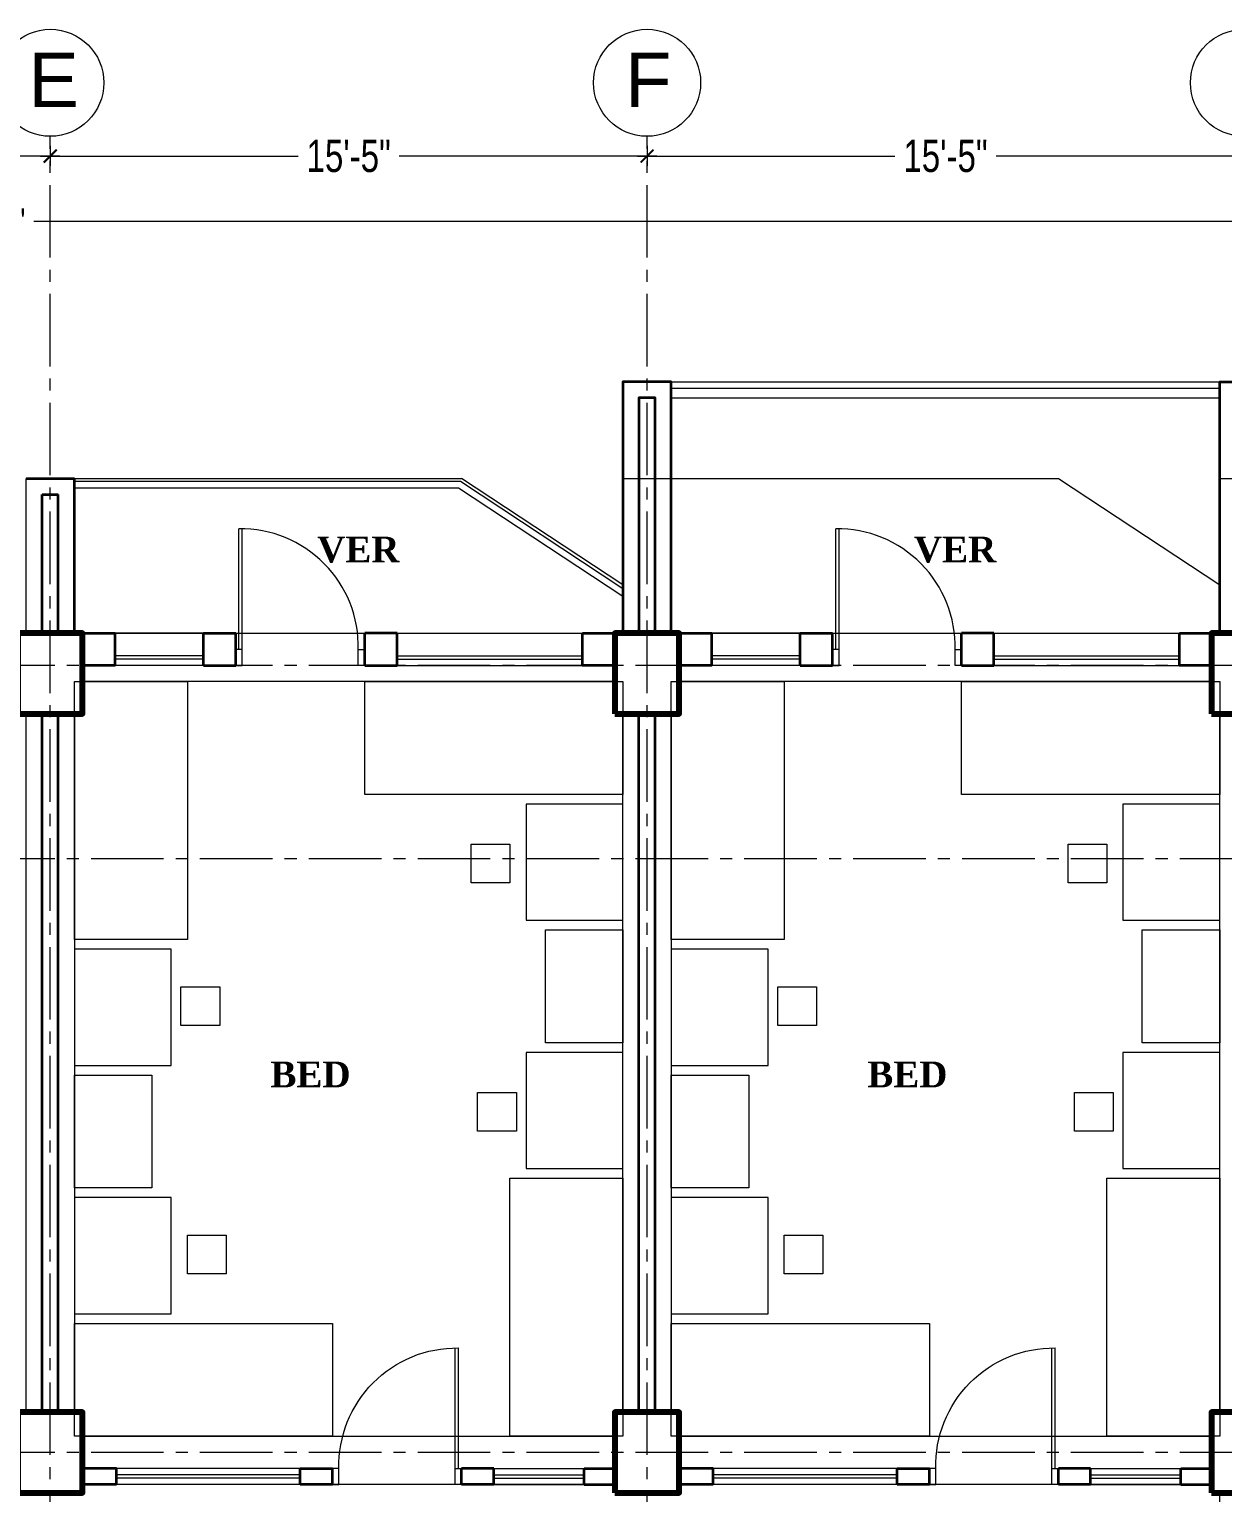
# Model space of a CAD drawing. Header units: feet. Extents: x 25261344 to 25389498, y 30010528 to 30074588.
# Drawn here: x 25370874.3 to 25371244.2, y 30072579.2 to 30073033 of the extents above; entities that cross this region are included whole.
import ezdxf

# ---------------------------------------------------------------- set-up
doc = ezdxf.new("R2010")
doc.units = ezdxf.units.FT
doc.header["$LTSCALE"] = 30
doc.header["$MEASUREMENT"] = 0
doc.header["$PDMODE"] = 32
doc.header["$PDSIZE"] = 15
doc.linetypes.add('CENTER2', pattern=[1.125, 0.75, -0.125, 0.125, -0.125])
doc.linetypes.add('DASHED', pattern=[0.75, 0.5, -0.25])
doc.layers.get('0').update_dxf_attribs({"lineweight": 5})
for name, color, linetype, lineweight in [('Column', 1, 'Continuous', 80), ('Dim-1', 7, 'Continuous', 9), ('Door', 32, 'Continuous', 5), ('Furnitures', 251, 'Continuous', 9), ('GRADE BEAM', 2, 'Continuous', 20), ('grid text', 252, 'CENTER2', 9), ('line 2', 7, 'Continuous', 13), ('rail', 224, 'Continuous', 9), ('TEXT', 7, 'Continuous', 18), ('WALL', 7, 'Continuous', 35), ('WIN', 142, 'Continuous', 20)]:
    doc.layers.add(name, color=color, linetype=linetype, lineweight=lineweight)
doc.styles.add('RomanS', font='swissl.ttf')
doc.styles.get("Standard").update_dxf_attribs({"font": 'timesbd.ttf'})
doc.styles.add('SWIS_LT', font='swisscl.ttf')
doc.dimstyles.new('dim-02', dxfattribs={"dimtxt": 8, "dimasz": 3, "dimexe": 3, "dimexo": 3, "dimgap": 2, "dimtad": 0, "dimdec": 0, "dimzin": 0, "dimdsep": 46, "dimlunit": 4, "dimtxsty": 'SWIS_LT', "dimblk": 'ARCHTICK', "dimcen": 2, "dimdle": 3, "dimclrd": 256, "dimclre": 256, "dimclrt": 256, "dimadec": 0, "dimazin": 0, "dimtfac": 1, "dimtdec": 0, "dimtix": 1, "dimtmove": 0, "dimatfit": 3, "dimfxl": 0, "dimfrac": 2, "dimtolj": 1, "dimtzin": 1, "dimlwd": -1, "dimarcsym": 0})

# ---------------------------------------------------------------- blocks, each defined once
blk = doc.blocks.new('FG')
at = {"layer": 'Door'}
for p, q in [((-2, -5), (-2, -42.39)), ((-1, -5), (-1, -42.39))]:
    blk.add_line(p, q, dxfattribs=at)
for points in [[(-40, 0), (-38, 0), (-38, -5), (-40, -5)], [(0, 0), (-2, 0), (-2, -5), (0, -5)]]:
    blk.add_lwpolyline(points, dxfattribs=at)
blk.add_arc((-1.44, -5.83), 36.57, 178.7054, 270.6905, dxfattribs=at)
blk = doc.blocks.new('_ArchTick')
at = {"color": 0, "linetype": 'ByBlock', "const_width": 0.15}
blk.add_lwpolyline([(-0.5, -0.5), (0.5, 0.5)], dxfattribs=at)
blk = doc.blocks.new('*D120')
for p, q in [((25360158.96, 30072993.65), (25360238.77, 30072993.65)), ((25360349.96, 30072993.65), (25360270.14, 30072993.65))]:
    blk.add_line(p, q)
at = {"lineweight": -2}
for p, q in [((25360161.96, 30072996.78), (25360161.96, 30072990.65)), ((25360346.96, 30072996.78), (25360346.96, 30072990.65))]:
    blk.add_line(p, q, dxfattribs=at)
at = {"layer": 'Defpoints', "color": 0}
for p in [(25360161.96, 30072999.78), (25360346.96, 30072999.78), (25360346.96, 30072993.65)]:
    blk.add_point(p, dxfattribs=at)
at = {"xscale": 4, "yscale": 4, "zscale": 4, "rotation": 180}
blk.add_blockref('_ArchTick', (25360161.96, 30072993.65), dxfattribs=at)
at = {"xscale": 4, "yscale": 4, "zscale": 4}
blk.add_blockref('_ArchTick', (25360346.96, 30072993.65), dxfattribs=at)
at = {"insert": (25360254.46, 30072993.65), "char_height": 10, "attachment_point": 5, "style": 'SWIS_LT'}
blk.add_mtext('\\A1;15\'-5"', dxfattribs=at)
blk = doc.blocks.new('*D125')
for p, q in [((25360343.96, 30072993.65), (25360423.77, 30072993.65)), ((25360534.96, 30072993.65), (25360455.14, 30072993.65))]:
    blk.add_line(p, q)
at = {"lineweight": -2}
for p, q in [((25360346.96, 30072996.78), (25360346.96, 30072990.65)), ((25360531.96, 30072996.78), (25360531.96, 30072990.65))]:
    blk.add_line(p, q, dxfattribs=at)
at = {"layer": 'Defpoints', "color": 0}
for p in [(25360346.96, 30072999.78), (25360531.96, 30072999.78), (25360531.96, 30072993.65)]:
    blk.add_point(p, dxfattribs=at)
at = {"xscale": 4, "yscale": 4, "zscale": 4, "rotation": 180}
blk.add_blockref('_ArchTick', (25360346.96, 30072993.65), dxfattribs=at)
at = {"xscale": 4, "yscale": 4, "zscale": 4}
blk.add_blockref('_ArchTick', (25360531.96, 30072993.65), dxfattribs=at)
at = {"insert": (25360439.46, 30072993.65), "char_height": 10, "attachment_point": 5, "style": 'SWIS_LT'}
blk.add_mtext('\\A1;15\'-5"', dxfattribs=at)
blk = doc.blocks.new('*D126')
for p, q in [((25360528.96, 30072993.65), (25360608.77, 30072993.65)), ((25360719.96, 30072993.65), (25360640.14, 30072993.65))]:
    blk.add_line(p, q)
at = {"lineweight": -2}
for p, q in [((25360531.96, 30072996.78), (25360531.96, 30072990.65)), ((25360716.96, 30072996.78), (25360716.96, 30072990.65))]:
    blk.add_line(p, q, dxfattribs=at)
at = {"layer": 'Defpoints', "color": 0}
for p in [(25360531.96, 30072999.78), (25360716.96, 30072999.78), (25360716.96, 30072993.65)]:
    blk.add_point(p, dxfattribs=at)
at = {"xscale": 4, "yscale": 4, "zscale": 4, "rotation": 180}
blk.add_blockref('_ArchTick', (25360531.96, 30072993.65), dxfattribs=at)
at = {"xscale": 4, "yscale": 4, "zscale": 4}
blk.add_blockref('_ArchTick', (25360716.96, 30072993.65), dxfattribs=at)
at = {"insert": (25360624.46, 30072993.65), "char_height": 10, "attachment_point": 5, "style": 'SWIS_LT'}
blk.add_mtext('\\A1;15\'-5"', dxfattribs=at)
blk = doc.blocks.new('*D164')
at = {"layer": 'Defpoints', "color": 0}
for p in [(25371587.26, 30072973.4), (25370133.26, 30072893.7), (25371587.26, 30072785.7)]:
    blk.add_point(p, dxfattribs=at)
at = {"layer": 'Dim-1', "lineweight": -2}
for p, q in [((25370133.26, 30072963.4), (25370133.26, 30072976.4)), ((25371587.26, 30072963.4), (25371587.26, 30072976.4))]:
    blk.add_line(p, q, dxfattribs=at)
at = {"layer": 'Dim-1'}
for p, q in [((25370130.26, 30072973.4), (25370844.81, 30072973.4)), ((25371590.26, 30072973.4), (25370875.71, 30072973.4))]:
    blk.add_line(p, q, dxfattribs=at)
at = {"layer": 'Dim-1', "xscale": 3, "yscale": 3, "zscale": 3, "rotation": 180}
blk.add_blockref('_ArchTick', (25370133.26, 30072973.4), dxfattribs=at)
at = {"layer": 'Dim-1', "xscale": 3, "yscale": 3, "zscale": 3}
blk.add_blockref('_ArchTick', (25371587.26, 30072973.4), dxfattribs=at)
at = {"layer": 'Dim-1', "insert": (25370860.26, 30072973.4), "char_height": 8, "attachment_point": 5, "style": 'SWIS_LT'}
blk.add_mtext('\\A1;121\'-2"', dxfattribs=at)
blk = doc.blocks.new('T B')
at = {"layer": 'GRADE BEAM'}
for points in [[(25352993.54, 30069446.57), (25353008.54, 30069446.57), (25353008.54, 30069398.57), (25352993.54, 30069398.57)], [(25353178.54, 30069446.57), (25353193.54, 30069446.57), (25353193.54, 30069398.57), (25353178.54, 30069398.57)], [(25353363.54, 30069446.57), (25353378.54, 30069446.57), (25353378.54, 30069398.57), (25353363.54, 30069398.57)], [(25353176.04, 30069398.57), (25353176.04, 30069383.57), (25353011.04, 30069383.57), (25353011.04, 30069398.57)], [(25353361.04, 30069398.57), (25353361.04, 30069383.57), (25353196.04, 30069383.57), (25353196.04, 30069398.57)], [(25352993.54, 30069373.57), (25353008.54, 30069373.57), (25353008.54, 30069157.07), (25352993.54, 30069157.07)], [(25353178.54, 30069373.57), (25353193.54, 30069373.57), (25353193.54, 30069157.07), (25353178.54, 30069157.07)], [(25353363.54, 30069373.57), (25353378.54, 30069373.57), (25353378.54, 30069157.07), (25353363.54, 30069157.07)], [(25353176.04, 30069149.57), (25353176.04, 30069134.57), (25353011.04, 30069134.57), (25353011.04, 30069149.57)], [(25353361.04, 30069149.57), (25353361.04, 30069134.57), (25353196.04, 30069134.57), (25353196.04, 30069149.57)], [(25353363.57, 30069132.07), (25353378.57, 30069132.07), (25353378.54, 30069041.07), (25353363.54, 30069041.07)]]:
    blk.add_lwpolyline(points, close=True, dxfattribs=at)
blk = doc.blocks.new('COL2')
at = {"layer": 'Column'}
for points in [[(717.5, -25), (737.5, -25), (737.5, 0), (717.5, 0)], [(902.5, -25), (922.5, -25), (922.5, 0), (902.5, 0)], [(1087.5, -25), (1107.5, -25), (1107.5, 0), (1087.5, 0)], [(717.5, -266.5), (737.5, -266.5), (737.5, -241.5), (717.5, -241.5)], [(902.5, -266.5), (922.5, -266.5), (922.5, -241.5), (902.5, -241.5)], [(1087.5, -266.5), (1107.5, -266.5), (1107.5, -241.5), (1087.5, -241.5)]]:
    blk.add_lwpolyline(points, close=True, dxfattribs=at)
at = {"layer": 'GRADE BEAM'}
blk.add_blockref('T B', (-25352273.54, -30069398.57), dxfattribs=at)
blk = doc.blocks.new('DGFGSDFG')
at = {"layer": 'grid text'}
for p, q in [((25360346.96, 30072118.41), (25360346.96, 30072999.78)), ((25360531.96, 30072118.41), (25360531.96, 30072999.78)), ((25361090.85, 30072835.7), (25359529.41, 30072835.7)), ((25361090.85, 30072775.7), (25359529.41, 30072775.7)), ((25361090.85, 30072591.7), (25359529.41, 30072591.7))]:
    blk.add_line(p, q, dxfattribs=at)
at = {"layer": 'grid text', "linetype": 'Continuous'}
for centre in [(25360346.96, 30073016.37), (25360531.96, 30073016.37), (25360716.96, 30073016.37)]:
    blk.add_circle(centre, 16.59, dxfattribs=at)
at = {"layer": 'grid text', "char_height": 16.842, "attachment_point": 1, "style": 'RomanS'}
for s, insert in [('{\\C256;E}', (25360340.15, 30073025.74)), ('{\\C256;F}', (25360525.15, 30073025.74))]:
    blk.add_mtext_dynamic_manual_height_columns(s, width=25.401, gutter_width=84.21, heights=[32.6], dxfattribs=dict(at, insert=insert))
for base, p1, p2, picture, middle in [((25360346.96, 30072993.65), (25360161.96, 30072999.78), (25360346.96, 30072999.78), '*D120', (25360254.46, 30072993.65)), ((25360531.96, 30072993.65), (25360346.96, 30072999.78), (25360531.96, 30072999.78), '*D125', (25360439.46, 30072993.65)), ((25360716.96, 30072993.65), (25360531.96, 30072999.78), (25360716.96, 30072999.78), '*D126', (25360624.46, 30072993.65))]:
    dim = blk.add_linear_dim(base=base, p1=p1, p2=p2, dimstyle='dim-02', override={"dimtxt": 10, "dimtmove": 1, "dimfxl": 10})
    dim.commit()
    dim.dimension.update_dxf_attribs({"geometry": picture, "text_midpoint": middle})

msp = doc.modelspace()

# ---------------------------------------------------------------- linework, layer by layer
msp.add_line((25371073.26, 30072923.7), (25371243.26, 30072923.7))
at = {"layer": 'Furnitures'}
for points in [[(25370888.26, 30072750.7), (25370888.26, 30072830.7), (25370923.26, 30072830.7), (25370923.26, 30072750.7)], [(25370978.26, 30072830.7), (25371058.26, 30072830.7), (25371058.26, 30072795.7), (25370978.26, 30072795.7)], [(25371073.26, 30072750.7), (25371073.26, 30072830.7), (25371108.26, 30072830.7), (25371108.26, 30072750.7)], [(25371163.26, 30072830.7), (25371243.26, 30072830.7), (25371243.26, 30072795.7), (25371163.26, 30072795.7)], [(25371058.26, 30072792.7), (25371028.26, 30072792.7), (25371028.26, 30072756.7), (25371058.26, 30072756.7)], [(25371243.26, 30072792.7), (25371213.26, 30072792.7), (25371213.26, 30072756.7), (25371243.26, 30072756.7)], [(25371011.25, 30072780.31), (25371023.25, 30072780.31), (25371023.25, 30072768.31), (25371011.25, 30072768.31)], [(25371196.25, 30072780.31), (25371208.25, 30072780.31), (25371208.25, 30072768.31), (25371196.25, 30072768.31)], [(25371058.26, 30072718.7), (25371034.26, 30072718.7), (25371034.26, 30072753.7), (25371058.26, 30072753.7)], [(25371243.26, 30072718.7), (25371219.26, 30072718.7), (25371219.26, 30072753.7), (25371243.26, 30072753.7)], [(25370888.26, 30072711.7), (25370918.26, 30072711.7), (25370918.26, 30072747.7), (25370888.26, 30072747.7)], [(25371073.26, 30072711.7), (25371103.26, 30072711.7), (25371103.26, 30072747.7), (25371073.26, 30072747.7)], [(25370933.28, 30072724.08), (25370921.28, 30072724.08), (25370921.28, 30072736.08), (25370933.28, 30072736.08)], [(25371118.28, 30072724.08), (25371106.28, 30072724.08), (25371106.28, 30072736.08), (25371118.28, 30072736.08)], [(25371058.26, 30072715.7), (25371028.26, 30072715.7), (25371028.26, 30072679.7), (25371058.26, 30072679.7)], [(25371243.26, 30072715.7), (25371213.26, 30072715.7), (25371213.26, 30072679.7), (25371243.26, 30072679.7)], [(25370888.26, 30072708.7), (25370912.26, 30072708.7), (25370912.26, 30072673.7), (25370888.26, 30072673.7)], [(25370888.26, 30072708.7), (25370912.26, 30072708.7), (25370912.26, 30072673.7), (25370888.26, 30072673.7)], [(25371073.26, 30072708.7), (25371097.26, 30072708.7), (25371097.26, 30072673.7), (25371073.26, 30072673.7)], [(25371013.24, 30072703.31), (25371025.24, 30072703.31), (25371025.24, 30072691.31), (25371013.24, 30072691.31)], [(25371198.24, 30072703.31), (25371210.24, 30072703.31), (25371210.24, 30072691.31), (25371198.24, 30072691.31)], [(25371058.26, 30072676.7), (25371058.26, 30072596.7), (25371023.26, 30072596.7), (25371023.26, 30072676.7)], [(25371243.26, 30072676.7), (25371243.26, 30072596.7), (25371208.26, 30072596.7), (25371208.26, 30072676.7)], [(25370888.26, 30072634.7), (25370918.26, 30072634.7), (25370918.26, 30072670.7), (25370888.26, 30072670.7)], [(25371073.26, 30072634.7), (25371103.26, 30072634.7), (25371103.26, 30072670.7), (25371073.26, 30072670.7)], [(25370935.28, 30072647.08), (25370923.28, 30072647.08), (25370923.28, 30072659.08), (25370935.28, 30072659.08)], [(25371120.28, 30072647.08), (25371108.28, 30072647.08), (25371108.28, 30072659.08), (25371120.28, 30072659.08)], [(25370968.26, 30072596.7), (25370888.26, 30072596.7), (25370888.26, 30072631.7), (25370968.26, 30072631.7)], [(25371153.26, 30072596.7), (25371073.26, 30072596.7), (25371073.26, 30072631.7), (25371153.26, 30072631.7)]]:
    msp.add_lwpolyline(points, close=True, dxfattribs=at)
at = {"layer": 'line 2'}
for p in [(25370888.26, 30072893.7), (25371058.26, 30072860.7)]:
    msp.add_line(p, (25371008.26, 30072893.7), dxfattribs=at)
at = {"layer": 'line 2', "linetype": 'DASHED', "ltscale": 20}
msp.add_lwpolyline([(25371073.26, 30072893.7), (25371193.26, 30072893.7), (25371243.26, 30072860.7)], dxfattribs=at)
at = {"layer": 'rail'}
for p, q in [((25371073.26, 30072921.7), (25371243.26, 30072921.7)), ((25371073.26, 30072918.7), (25371243.26, 30072918.7)), ((25371007.96, 30072892.7), (25370888.26, 30072892.7)), ((25371007.36, 30072890.7), (25370888.26, 30072890.7)), ((25371058.26, 30072857.1), (25371007.36, 30072890.7)), ((25371058.26, 30072859.5), (25371007.96, 30072892.7))]:
    msp.add_line(p, q, dxfattribs=at)
at = {"layer": 'WALL', "ltscale": 10}
for p, q in [((25370873.26, 30072893.7), (25370888.26, 30072893.7)), ((25370888.26, 30072845.7), (25370888.26, 30072893.7)), ((25370878.26, 30072845.7), (25370878.26, 30072888.7)), ((25370878.26, 30072888.7), (25370883.26, 30072888.7)), ((25370883.26, 30072845.7), (25370883.26, 30072888.7)), ((25370928.26, 30072845.7), (25370938.26, 30072845.7)), ((25370978.26, 30072835.7), (25370978.26, 30072845.7)), ((25370988.26, 30072845.7), (25370978.26, 30072845.7)), ((25370988.26, 30072835.7), (25370988.26, 30072845.7)), ((25371113.26, 30072845.7), (25371123.26, 30072845.7)), ((25371163.26, 30072835.7), (25371163.26, 30072845.7)), ((25371173.26, 30072845.7), (25371163.26, 30072845.7)), ((25371173.26, 30072835.7), (25371173.26, 30072845.7)), ((25370928.26, 30072835.7), (25370938.26, 30072835.7)), ((25370978.26, 30072835.7), (25370988.26, 30072835.7)), ((25371113.26, 30072835.7), (25371123.26, 30072835.7)), ((25371163.26, 30072835.7), (25371173.26, 30072835.7)), ((25370878.26, 30072604.2), (25370878.26, 30072820.7)), ((25370883.26, 30072604.2), (25370883.26, 30072820.7)), ((25371063.26, 30072604.2), (25371063.26, 30072820.7)), ((25371068.26, 30072604.2), (25371068.26, 30072820.7)), ((25370901.26, 30072586.7), (25370890.76, 30072586.7)), ((25370901.26, 30072581.7), (25370901.26, 30072586.7)), ((25370958.26, 30072581.7), (25370958.26, 30072586.7)), ((25370958.26, 30072586.7), (25370968.26, 30072586.7)), ((25370968.26, 30072581.7), (25370968.26, 30072586.7)), ((25371018.26, 30072586.7), (25371008.26, 30072586.7)), ((25371046.26, 30072586.7), (25371055.76, 30072586.7)), ((25371086.26, 30072586.7), (25371075.76, 30072586.7)), ((25371086.26, 30072581.7), (25371086.26, 30072586.7)), ((25371143.26, 30072581.7), (25371143.26, 30072586.7)), ((25371143.26, 30072586.7), (25371153.26, 30072586.7)), ((25371153.26, 30072581.7), (25371153.26, 30072586.7)), ((25371203.26, 30072586.7), (25371193.26, 30072586.7)), ((25371231.26, 30072586.7), (25371240.76, 30072586.7)), ((25370901.26, 30072581.7), (25370890.76, 30072581.7)), ((25370968.26, 30072581.7), (25370958.26, 30072581.7)), ((25371018.26, 30072581.7), (25371008.26, 30072581.7)), ((25371046.26, 30072581.7), (25371055.76, 30072581.7)), ((25371086.26, 30072581.7), (25371075.76, 30072581.7)), ((25371153.26, 30072581.7), (25371143.26, 30072581.7)), ((25371203.26, 30072581.7), (25371193.26, 30072581.7)), ((25371231.26, 30072581.7), (25371240.76, 30072581.7))]:
    msp.add_line(p, q, dxfattribs=at)
for points in [[(25371073.26, 30072845.7), (25371073.26, 30072923.7), (25371058.26, 30072923.7), (25371058.26, 30072845.7)], [(25371243.26, 30072845.7), (25371243.26, 30072923.7), (25371258.26, 30072923.7), (25371258.26, 30072845.7)], [(25371068.26, 30072845.7), (25371068.26, 30072918.7), (25371063.26, 30072918.7), (25371063.26, 30072845.7)], [(25370928.26, 30072835.7), (25370928.26, 30072845.7)], [(25370938.26, 30072835.7), (25370938.26, 30072845.7)], [(25371113.26, 30072835.7), (25371113.26, 30072845.7)], [(25371123.26, 30072835.7), (25371123.26, 30072845.7)], [(25371008.26, 30072581.7), (25371008.26, 30072586.7)], [(25371018.26, 30072581.7), (25371018.26, 30072586.7)], [(25371046.26, 30072581.7), (25371046.26, 30072586.7)], [(25371193.26, 30072581.7), (25371193.26, 30072586.7)], [(25371203.26, 30072581.7), (25371203.26, 30072586.7)], [(25371231.26, 30072581.7), (25371231.26, 30072586.7)]]:
    msp.add_lwpolyline(points, dxfattribs=at)
for points in [[(25370890.76, 30072845.7), (25370900.76, 30072845.7), (25370900.76, 30072835.7), (25370890.76, 30072835.7)], [(25371045.76, 30072845.7), (25371055.76, 30072845.7), (25371055.76, 30072835.7), (25371045.76, 30072835.7)], [(25371075.76, 30072845.7), (25371085.76, 30072845.7), (25371085.76, 30072835.7), (25371075.76, 30072835.7)], [(25371230.76, 30072845.7), (25371240.76, 30072845.7), (25371240.76, 30072835.7), (25371230.76, 30072835.7)]]:
    msp.add_lwpolyline(points, close=True, dxfattribs=at)
at = {"layer": 'WIN'}
for p, q in [((25370928.26, 30072845.7), (25370898.26, 30072845.7)), ((25370988.26, 30072845.7), (25371048.26, 30072845.7)), ((25371113.26, 30072845.7), (25371083.26, 30072845.7)), ((25371173.26, 30072845.7), (25371233.26, 30072845.7)), ((25370928.26, 30072838.7), (25370900.76, 30072838.7)), ((25370988.26, 30072838.7), (25371045.76, 30072838.7)), ((25371113.26, 30072838.7), (25371085.76, 30072838.7)), ((25371173.26, 30072838.7), (25371230.76, 30072838.7)), ((25370928.26, 30072835.7), (25370898.26, 30072835.7)), ((25370928.26, 30072837.7), (25370900.76, 30072837.7)), ((25370988.26, 30072837.7), (25371045.76, 30072837.7)), ((25370988.26, 30072835.7), (25371048.26, 30072835.7)), ((25371113.26, 30072835.7), (25371083.26, 30072835.7)), ((25371113.26, 30072837.7), (25371085.76, 30072837.7)), ((25371173.26, 30072837.7), (25371230.76, 30072837.7)), ((25371173.26, 30072835.7), (25371233.26, 30072835.7)), ((25370958.26, 30072586.7), (25370901.26, 30072586.7)), ((25370958.26, 30072584.7), (25370901.26, 30072584.7)), ((25371018.26, 30072586.7), (25371046.26, 30072586.7)), ((25371018.26, 30072584.7), (25371046.26, 30072584.7)), ((25371143.26, 30072586.7), (25371086.26, 30072586.7)), ((25371143.26, 30072584.7), (25371086.26, 30072584.7)), ((25371203.26, 30072586.7), (25371231.26, 30072586.7)), ((25371203.26, 30072584.7), (25371231.26, 30072584.7)), ((25370958.26, 30072583.7), (25370901.26, 30072583.7)), ((25370958.26, 30072581.7), (25370901.26, 30072581.7)), ((25371018.26, 30072583.7), (25371046.26, 30072583.7)), ((25371018.26, 30072581.7), (25371046.26, 30072581.7)), ((25371143.26, 30072583.7), (25371086.26, 30072583.7)), ((25371143.26, 30072581.7), (25371086.26, 30072581.7)), ((25371203.26, 30072583.7), (25371231.26, 30072583.7)), ((25371203.26, 30072581.7), (25371231.26, 30072581.7))]:
    msp.add_line(p, q, dxfattribs=at)

# ---------------------------------------------------------------- block references
msp.add_blockref('DGFGSDFG', (10533.81, 0))
at = {"layer": 'Dim-1'}
msp.add_blockref('COL2', (25370153.26, 30072845.7), dxfattribs=at)
at = {"layer": 'Door', "color": 2, "rotation": 180}
for p in [(25370938.26, 30072835.7), (25371123.26, 30072835.7)]:
    msp.add_blockref('FG', p, dxfattribs=at)
at = {"layer": 'Door', "color": 2, "xscale": -1, "rotation": 180}
for p in [(25371008.26, 30072581.7), (25371193.26, 30072581.7)]:
    msp.add_blockref('FG', p, dxfattribs=at)

# ---------------------------------------------------------------- texts
at = {"layer": 'TEXT', "ltscale": 10, "char_height": 8, "width": 179.7812, "attachment_point": 7}
for s, insert in [('VER', (25370963.5, 30072867.49)), ('VER', (25371148.5, 30072867.49)), ('BED', (25370949.02, 30072704.87)), ('BED', (25371134.02, 30072704.87))]:
    msp.add_mtext(s, dxfattribs=dict(at, insert=insert))

# ---------------------------------------------------------------- dimensions: what is measured, and where the dimension line sits
at = {"layer": 'Dim-1'}
dim = msp.add_linear_dim(base=(25371587.26, 30072973.4), p1=(25370133.26, 30072893.7), p2=(25371587.26, 30072785.7), dimstyle='dim-02', override={"dimtxt": 8, "dimfxl": 10}, dxfattribs=at)
dim.commit()
dim.dimension.update_dxf_attribs({"geometry": '*D164', "text_midpoint": (25370860.26, 30072973.4)})

doc.saveas('drawing.dxf')
